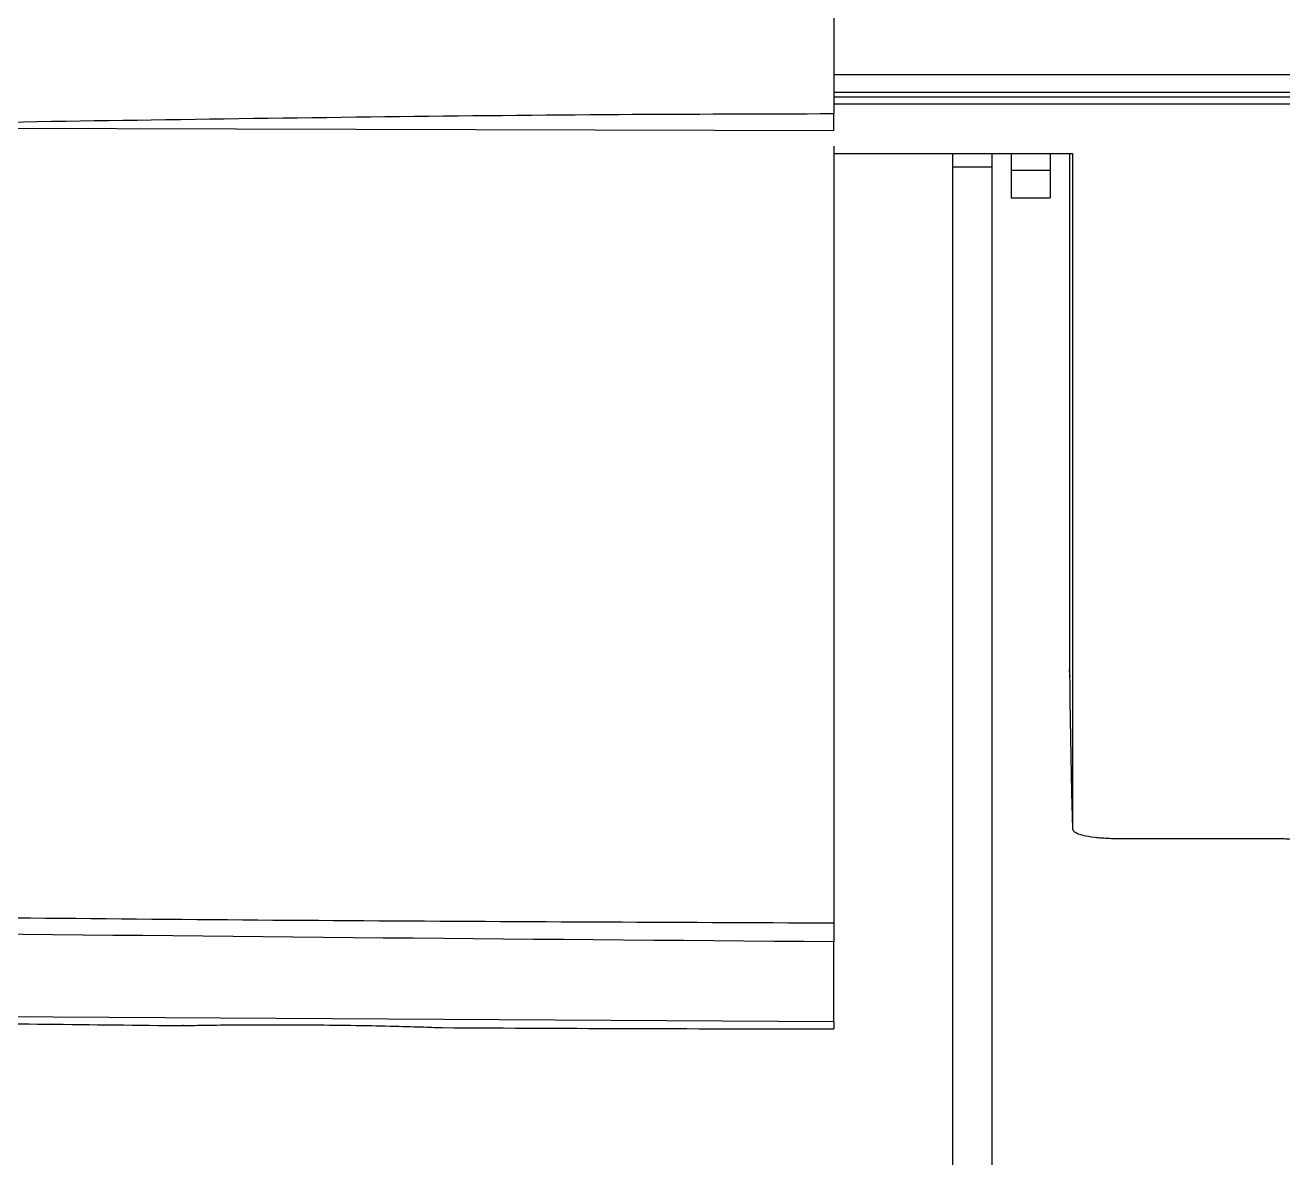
# Model space of a CAD drawing. Extents: x 7 to 135, y 3 to 97.
# Drawn here: x 15.376 to 16.342, y 38.033 to 38.902 of the extents above; entities that cross this region are included whole.
import ezdxf

# ---------------------------------------------------------------- set-up
doc = ezdxf.new("R2010")
doc.units = 0
doc.header["$MEASUREMENT"] = 0
doc.layers.add('OBJECT', color=7, linetype='CONTINUOUS')

msp = doc.modelspace()

# ---------------------------------------------------------------- linework, layer by layer
at = {"layer": 'OBJECT'}
for p, q in [((15.99719, 39.35756), (15.99719, 38.8344)), ((15.99719, 38.86434), (17.07362, 38.86434)), ((17.07326, 38.85064), (15.99719, 38.85064)), ((15.99719, 38.84733), (17.07058, 38.84733)), ((17.07051, 38.84172), (15.99719, 38.84172)), ((15.11719, 38.82405), (15.99719, 38.82146)), ((15.99719, 38.80944), (15.99719, 38.21329)), ((15.99719, 38.80372), (16.18014, 38.80372)), ((16.08824, 38.80372), (16.08824, 38.79322)), ((16.11824, 38.80372), (16.11824, 38.79322)), ((16.13314, 38.80372), (16.13314, 38.7907)), ((16.16314, 38.80372), (16.16314, 38.7907)), ((16.17825, 38.40307), (16.17825, 38.80372)), ((16.18014, 38.80372), (16.18014, 38.28538)), ((16.11824, 38.79322), (16.08824, 38.79322)), ((16.08824, 38.79322), (16.08824, 38.00719)), ((16.11824, 38.79322), (16.11824, 38.0072)), ((16.16314, 38.7907), (16.13314, 38.7907)), ((16.13314, 38.7907), (16.13314, 38.76986)), ((16.16314, 38.7907), (16.16314, 38.76986)), ((16.13314, 38.76986), (16.16314, 38.76986)), ((16.17791, 38.40911), (16.17772, 38.40653)), ((16.17825, 38.38626), (16.17825, 38.38335)), ((16.21531, 38.27809), (16.33916, 38.27809)), ((15.99719, 38.13725), (15.99719, 38.19871)), ((15.99719, 38.13725), (15.35049, 38.1413)), ((15.99719, 38.13725), (15.99719, 38.13199))]:
    msp.add_line(p, q, dxfattribs=at)
at = {"layer": 'OBJECT', "flags": 128}
msp.add_lwpolyline([(16.17825, 38.38335), (16.1796, 38.31341), (16.18014, 38.28538)], dxfattribs=at)
at = {"layer": 'OBJECT'}
for start, end in [(269.196973, 269.435399), (269.659806, 270)]:
    msp.add_arc((15.99719, 88.79199), 50.66, start, end, dxfattribs=at)
for points, knots in [([(15.11719, 38.82405), (15.17759, 38.825), (15.29626, 38.82688), (15.47474, 38.82975), (15.65274, 38.8322), (15.82739, 38.834), (15.94225, 38.83427), (15.99719, 38.8344)], [0, 0, 0, 0, 0.206023, 0.404821, 0.608638, 0.812835, 1, 1, 1, 1]), ([(15.99719, 38.82146), (15.99719, 38.82136), (15.99719, 38.82116), (15.99719, 38.82755), (15.99719, 38.83298), (15.99719, 38.8344)], [0, 0, 0, 0, 0.425022, 0.850044, 1, 1, 1, 1]), ([(10.11022, 38.55682), (10.34276, 38.5305), (10.81569, 38.47696), (11.53822, 38.40823), (12.2852, 38.34741), (13.03454, 38.29799), (13.77974, 38.25986), (14.51435, 38.23318), (15.25408, 38.21634), (15.74895, 38.21431), (15.99719, 38.21329)], [0, 0, 0, 0, 0.118989, 0.241992, 0.369009, 0.500039, 0.623805, 0.748387, 0.873785, 1, 1, 1, 1]), ([(15.99719, 38.19871), (15.50529, 38.20274), (14.52149, 38.2108), (13.04719, 38.27833), (11.57521, 38.38273), (10.59738, 38.48915), (10.10851, 38.54235)], [0, 0, 0, 0, 0.25003, 0.500058, 0.750055, 1, 1, 1, 1]), ([(16.17825, 38.40307), (16.17824, 38.40258), (16.17822, 38.40158), (16.17813, 38.40375), (16.17801, 38.40759), (16.17801, 38.40527), (16.17815, 38.39603), (16.17825, 38.38879), (16.17825, 38.38657), (16.17825, 38.38626)], [0, 0, 0, 0, 0.152819, 0.318923, 0.48376, 0.522665, 0.667714, 0.953909, 1, 1, 1, 1]), ([(16.18014, 38.28538), (16.18055, 38.28453), (16.18136, 38.28282), (16.1877, 38.2806), (16.19699, 38.27897), (16.20682, 38.27819), (16.21306, 38.27812), (16.21531, 38.27809)], [0, 0, 0, 0, 0.222585, 0.445264, 0.665035, 0.878838, 1, 1, 1, 1]), ([(16.33916, 38.27809), (16.3408, 38.27806), (16.34409, 38.27799), (16.34848, 38.2775), (16.35184, 38.27677), (16.35376, 38.27593), (16.35396, 38.27535), (16.35404, 38.2751)], [0, 0, 0, 0, 0.207102, 0.414136, 0.622724, 0.836217, 1, 1, 1, 1]), ([(15.99719, 38.21329), (15.99719, 38.21303), (15.99719, 38.21264), (15.99719, 38.21104), (15.99719, 38.20954), (15.99719, 38.20772), (15.99719, 38.20564), (15.99719, 38.20269), (15.99719, 38.20028), (15.99719, 38.19871)], [0, 0, 0, 0, 0.226958, 0.339218, 0.451475, 0.563734, 0.675989, 0.788248, 1, 1, 1, 1]), ([(15.49798, 38.13449), (15.49762, 38.13448), (15.49625, 38.13446), (15.50558, 38.13464), (15.525, 38.13493), (15.5533, 38.13518), (15.57886, 38.13518), (15.59365, 38.13507), (15.59719, 38.13505)], [0, 0, 0, 0, 0.073985, 0.288588, 0.503211, 0.717864, 0.932498, 1, 1, 1, 1]), ([(15.59719, 38.13505), (15.60848, 38.13493), (15.63107, 38.13469), (15.66124, 38.13401), (15.68375, 38.13336), (15.69651, 38.13292), (15.69643, 38.13292), (15.6964, 38.13292)], [0, 0, 0, 0, 0.214813, 0.429624, 0.644499, 0.859382, 1, 1, 1, 1])]:
    msp.add_open_spline(points, degree=3, knots=knots, dxfattribs=at)

doc.saveas('drawing.dxf')
